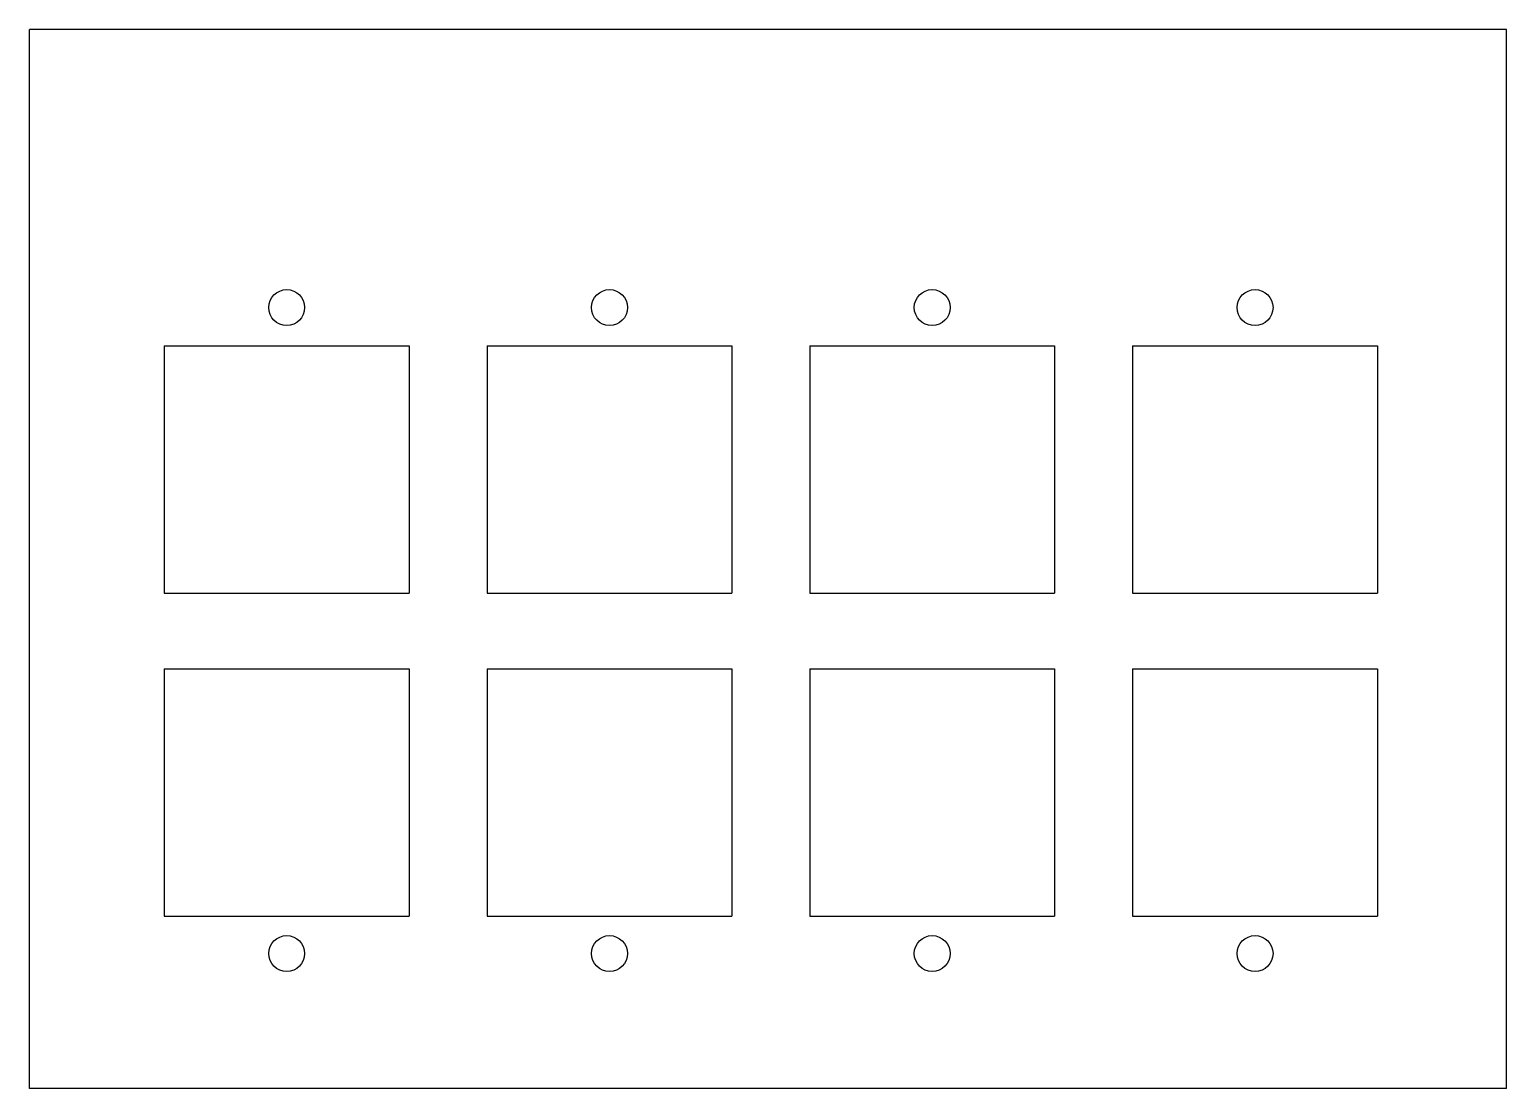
# Model space of a CAD drawing. Extents: x 0.49 to 10.19, y 0.97 to 7.92.
import ezdxf

# ---------------------------------------------------------------- set-up
doc = ezdxf.new("R2010")
doc.units = 0
doc.header["$LTSCALE"] = 0.5
doc.header["$MEASUREMENT"] = 0
doc.layers.add('VISIBLE', color=7, linetype='CONTINUOUS')

msp = doc.modelspace()

# ---------------------------------------------------------------- linework, layer by layer
at = {"layer": 'VISIBLE'}
for p, q in [((0.485, 0.9701), (0.485, 7.9201)), ((10.185, 7.9201), (0.485, 7.9201)), ((10.185, 0.9701), (10.185, 7.9201)), ((1.37, 5.8451), (1.37, 4.2201)), ((1.37, 5.8451), (2.9775, 5.8451)), ((2.9775, 5.8451), (2.9775, 4.2201)), ((3.49, 5.8451), (5.0975, 5.8451)), ((3.49, 5.8451), (3.49, 4.2201)), ((5.0975, 5.8451), (5.0975, 4.2201)), ((5.61, 5.8451), (7.2175, 5.8451)), ((5.61, 5.8451), (5.61, 4.2201)), ((7.2175, 5.8451), (7.2175, 4.2201)), ((7.73, 5.8451), (9.3375, 5.8451)), ((7.73, 5.8451), (7.73, 4.2201)), ((9.3375, 5.8451), (9.3375, 4.2201)), ((1.37, 4.2201), (2.9775, 4.2201)), ((3.49, 4.2201), (5.0975, 4.2201)), ((5.61, 4.2201), (7.2175, 4.2201)), ((7.73, 4.2201), (9.3375, 4.2201)), ((1.37, 3.7251), (2.9775, 3.7251)), ((1.37, 3.7251), (1.37, 2.1001)), ((2.9775, 3.7251), (2.9775, 2.1001)), ((3.49, 3.7251), (3.49, 2.1001)), ((3.49, 3.7251), (5.0975, 3.7251)), ((5.0975, 3.7251), (5.0975, 2.1001)), ((5.61, 3.7251), (7.2175, 3.7251)), ((5.61, 3.7251), (5.61, 2.1001)), ((7.2175, 3.7251), (7.2175, 2.1001)), ((7.73, 3.7251), (9.3375, 3.7251)), ((7.73, 3.7251), (7.73, 2.1001)), ((9.3375, 3.7251), (9.3375, 2.1001)), ((1.37, 2.1001), (2.9775, 2.1001)), ((3.49, 2.1001), (5.0975, 2.1001)), ((5.61, 2.1001), (7.2175, 2.1001)), ((7.73, 2.1001), (9.3375, 2.1001)), ((10.185, 0.9701), (0.485, 0.9701))]:
    msp.add_line(p, q, dxfattribs=at)
for centre in [(2.1738, 6.0951), (4.2938, 6.0951), (6.4138, 6.0951), (8.5337, 6.0951), (2.1738, 1.8551), (4.2938, 1.8551), (6.4138, 1.8551), (8.5337, 1.8551)]:
    msp.add_circle(centre, 0.1181, dxfattribs=at)

doc.saveas('drawing.dxf')
